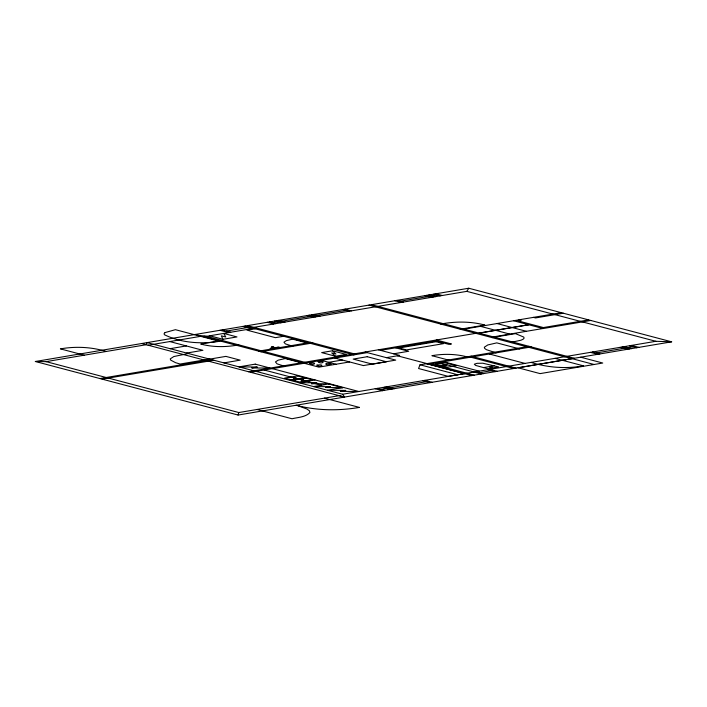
<?xml version="1.0" encoding="UTF-8"?>
<svg xmlns="http://www.w3.org/2000/svg" width="707" height="707" viewBox="0 0 707 707"><rect width="100%" height="100%" fill="white"/><g stroke="black" fill="none" stroke-linecap="round" stroke-linejoin="round"><path stroke-width="1.06" d="M436.06 340.968L436.352 339.987L451.402 343.964L448.972 344.371L436.06 340.968L380.525 350.354M519 319.803L521.139 320.368L513.503 320.731L543.073 328.543L543.365 327.562L588.657 319.909M354.269 353.862L353.977 354.843L244.896 326.077M238.065 415.044L238.825 412.543L339.13 395.664L344.592 397.113L342.612 394.25L655.884 341.295L671.65 341.826L468.768 288.235L35.35 361.498L238.065 415.044L671.65 341.826M529.136 346.35L419.976 364.803L418.571 368.524L448.238 376.363L464.375 373.623M253.875 327.341L466.806 291.355L468.768 288.235M272.522 322.799L277.745 321.915M281.81 321.225L310.17 316.436M316.789 315.313L346.174 310.346M400.047 301.244L427.965 296.525M432.021 295.835L437.067 294.987M226.408 331.079L247.203 327.571M35.35 361.498L46.096 361.639L146.234 344.716L147.109 342.603L342.621 394.25M148.134 345.219L204.235 335.737L306.767 362.824L302.198 362.664L248.537 371.732M204.049 336.744L256.128 327.942M255.236 328.773L247.017 330.16L275.43 337.663L283.648 336.276M222.988 339.298L236.978 336.93L223.712 333.421L225.78 337L221.309 335.825L222.988 339.298L209.714 335.79M170.104 348.675L186.339 345.935M222.131 340.465L200.761 344.07C213.152 347.367 226.249 347.225 238.789 344.866M186.666 353.058L202.9 350.31L169.768 341.561M188.389 353.509L173.816 356.54L170.281 358.856L170.634 360.075L175.539 362.673L180.108 364.043L209.475 359.076M273.574 347.756L274.307 347.641M274.024 347.879L270.136 348.533L271.585 348.922M274.758 347.756L278.682 347.093L280.131 347.473M209.67 359.121L225.895 356.381L240.177 360.155L223.951 362.894M258.638 351.158L310.718 342.356M99.952 378.563L211.711 359.669M260.786 351.724L312.865 342.922M102.1 379.129L213.859 360.234M440.726 324.053C455.299 321.34 470.5 321.234 484.887 325.052L460.257 329.215M332.467 350.778L321.676 352.599L335.454 356.24L346.244 354.419L332.467 350.778L335.931 354.03L331.733 352.917L335.454 356.24M463.969 329.135L561.234 312.662M563.373 313.228L535.561 317.929L533.414 317.363M304.629 362.249L475.802 333.324M478.895 333.085L528.518 324.699M479.187 333.156L528.845 324.778M250.676 372.297L367.295 352.607M328.728 362.32L342.329 360.022M493.336 336.894L542.949 328.508M393.622 353.818L408.69 351.264L395.602 347.809M543.073 328.543L590.805 320.474M491.957 337.584L515.456 333.616L523.79 337.098L524.09 338.176L523.162 339.21L520.988 340.208L510.489 342.48M349.612 361.949L318.892 367.136L304.213 363.257M386.393 357.654L399.667 355.409L378.378 349.788M315.039 379.933L298.805 382.673L316.939 382.805L311.425 383.733L329.701 383.804L313.493 386.552L330.487 386.694L325.618 387.524L342.648 387.657M464.305 373.65L426.728 363.663L431.314 363.813L531.284 346.916M343.655 387.489L327.421 390.229L345.82 390.423L340.297 391.36L358.829 391.492L272.372 368.665M483.508 367.596L487.786 368.727L498.603 366.898L482.757 363.212L477.101 363.318L474.317 364.211L475.634 365.413L483.508 367.596L494.326 365.766M380.94 389.371L386.455 388.435M390.52 387.745L426.48 381.674M479.629 372.686L491.506 370.68M596.169 352.987L623.662 348.339M627.719 347.658L633.119 346.739M302.446 380.251L303.789 380.03L301.27 379.942L303.25 380.012L302.075 380.101M271.956 347.517L275.483 348.259M271.886 347.517C269.349 346.58 275.774 347.278 276.207 348.136M296.18 405.261C316.771 410.714 338.503 410.944 359.439 407.418L324.425 398.138M466.806 291.355L655.884 341.295M435.883 293.794L442.308 295.491M631.457 345.423L638.828 347.376M433.851 294.139L440.275 295.835M629.424 345.767L636.804 347.72M428.813 294.987L435.238 296.684M624.034 346.677L631.413 348.631M426.781 295.332L433.214 297.028M622.001 347.022L629.38 348.975M424.757 295.676L431.182 297.373M619.977 347.367L627.356 349.311M518.072 320.881L543.365 327.562M497.048 323.55L526.415 331.3M396.839 300.395L403.264 302.092M592.475 352.015L599.854 353.96M394.806 300.74L401.231 302.437M590.451 352.36L597.83 354.304M480.513 326.342L509.871 334.102M580.694 357.203L602.744 363.027L540.104 373.614L518.107 367.799L572.043 358.661L594.083 364.485M371.414 304.69L574.296 358.281M368.983 305.106L571.866 358.696M519.574 348.896L496.774 342.877L487.795 344.954L484.33 347.217L484.666 348.418L486.381 349.665L496.093 352.864M555.039 358.343L583.478 365.855C566.051 368.974 547.978 367.702 531.098 362.391M344.989 309.153L351.423 310.859M342.966 309.498L349.391 311.195M489.385 354.013L525.001 363.416M313.572 314.465L320.006 316.162M470.959 356.187L516.119 368.117M311.548 314.809L317.973 316.506M468.529 356.602L513.689 368.524M469.112 357.424C457.058 353.924 444.226 353.562 431.889 355.683L450.447 360.579M308.986 315.242L315.41 316.939M306.953 315.587L313.378 317.284M489.845 369.363L497.224 371.308M487.821 369.708L495.2 371.652M443.572 361.745L479.249 371.166M475.944 371.714L483.323 373.658M438.57 362.594L474.247 372.015M278.593 320.377L285.018 322.083M473.911 372.05L481.29 374.003M276.561 320.722L282.986 322.419M274.537 321.066L280.962 322.763M431.314 363.813L474.326 375.178M269.305 321.95L275.73 323.647M397.405 355.798L427.01 363.619M426.683 363.672L471.896 375.594M267.273 322.295L273.706 323.992M420.038 364.794L457.721 374.754M365.104 352.033L395.717 360.119L363.389 365.581L334.932 358.069M247.45 325.644L356.416 354.428M309.242 343.531L292.654 339.157L286.379 340.606L283.958 342.188L285.389 343.902L292.831 346.306M242.863 326.422L251.542 328.711M424.819 380.348L432.198 382.301M422.795 380.693L430.174 382.646M222.069 329.939L230.747 332.228M220.036 330.275L228.715 332.573M277.763 347.252L279.238 347.623M321.332 360.367L336.046 364.238M271.002 348.392L272.451 348.772M195.371 334.446L302.198 362.664M303.506 363.371L285.204 358.537L278.178 360.163L275.465 361.931L277.073 363.849L285.133 366.473M386.826 386.773L394.206 388.726M384.794 387.118L392.173 389.062M382.77 387.463L390.149 389.407M377.246 388.39L384.626 390.344M375.214 388.735L382.593 390.688M328.64 383.989L342.568 387.675M264.188 370.017L321.65 385.191M141.709 343.522L344.592 397.113M106.28 351.467C91.468 346.951 75.64 346.218 60.404 348.878L84.283 355.188M46.096 361.639L238.825 412.543M257.012 409.486L292.026 418.765C298.027 417.263 305.442 417.298 309.913 412.552L309.445 410.829L307.006 409.044L297.921 405.721M271.294 347.34L273.441 347.093L271.294 347.34M165.04 332.582L164.095 333.633L164.395 334.72C181.169 342.975 201.088 344.291 219.417 341.304L175.416 329.683L165.04 332.582M330.938 364.105C323.744 366.473 324.336 361.277 330.938 364.105M309.639 363.195C312.901 366.412 319.034 361.798 309.639 363.195M318.168 361.754C321.438 364.971 327.562 360.358 318.168 361.754M316.93 365.121C320.2 368.338 326.325 363.725 316.93 365.121M446.311 364.918L444.871 364.865L446.311 364.918M296.109 377.998L293.599 377.918L296.109 377.998M446.851 364.936L444.332 364.847L446.851 364.936M294.28 377.847L295.579 377.98L294.28 377.847M278.258 347.526L278.258 347.526M271.771 348.56L272.257 348.551L271.771 348.56M255.245 364.132L239.019 366.871L257.268 367.03L251.754 367.967L270.154 368.073L255.245 364.132M436.139 341.711L399.066 347.977L406.419 349.921L443.492 343.655L436.139 341.711M367.233 356.708L353.191 359.085L372.412 364.158L386.455 361.79L367.233 356.708M297.47 375.912L284.674 378.077L291.841 379.968L304.637 377.812L297.47 375.912M293.962 379.447L290.17 380.092L291.602 380.472L295.385 379.827L293.962 379.447M305.424 378.006L292.627 380.172L299.795 382.063L312.6 379.898L305.424 378.006M444.243 362.497L435.406 363.99L447.531 367.189L456.36 365.696L444.243 362.497M442.953 365.024L439.162 365.66L440.594 366.04L444.376 365.404L442.953 365.024M491.551 367.004L489.836 367.295L492.275 367.198L491.551 367.004"/></g></svg>
